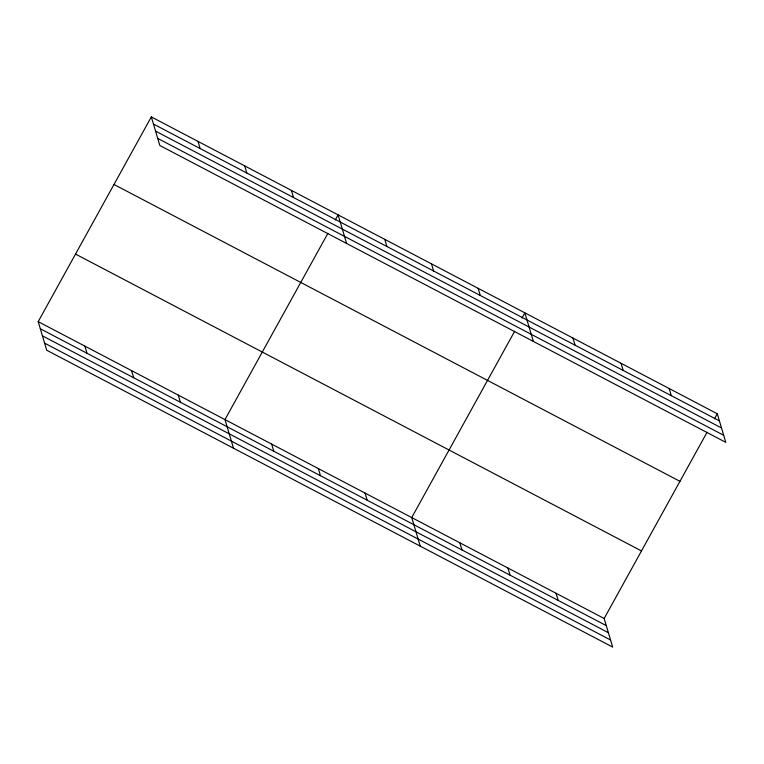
<?xml version="1.0" encoding="UTF-8"?>
<svg xmlns="http://www.w3.org/2000/svg" width="764" height="764" viewBox="0 0 764 764"><rect width="100%" height="100%" fill="white"/><g stroke="black" fill="none" stroke-linecap="round" stroke-linejoin="round"><path stroke-width="1.15" d="M707.101 432.195L604.152 618.496L612.68 647.089L46.719 350.237L38.2 321.644L151.32 116.911L717.281 413.763L725.8 442.356L159.848 145.504L151.32 116.911M327.909 233.297L224.969 419.608L233.488 448.191M335.262 219.994L338.089 214.875L346.608 243.468M514.669 331.261L411.729 517.572L420.257 546.155M522.022 317.958L524.849 312.839L533.377 341.422M714.445 418.882L717.281 413.763M153.449 124.045L719.401 420.897M155.56 131.121L721.512 427.974M157.737 138.418L723.689 435.27M113.989 184.477L679.95 481.33M75.531 254.087L641.483 550.939M38.2 321.644L604.152 618.496M40.33 328.778L606.282 625.63M42.44 335.854L608.392 632.707M44.608 343.151L610.57 640.003M669.168 388.532L671.298 395.666M621.065 363.301L623.195 370.435M572.962 338.07L575.082 345.194M478.159 288.343L480.289 295.477M556.049 593.265L558.178 600.399M431.469 263.857L433.599 270.981M507.945 568.034L510.065 575.158M384.779 239.361L386.909 246.495M459.832 542.803L461.962 549.927M291.399 190.389L293.519 197.513M365.039 493.076L367.169 500.21M244.709 165.893L246.829 173.027M318.349 468.59L320.469 475.714M198.01 141.407L200.139 148.531M271.659 444.094L273.779 451.228M178.27 395.112L180.399 402.246M131.58 370.626L133.71 377.76M84.89 346.14L87.02 353.264"/></g></svg>
